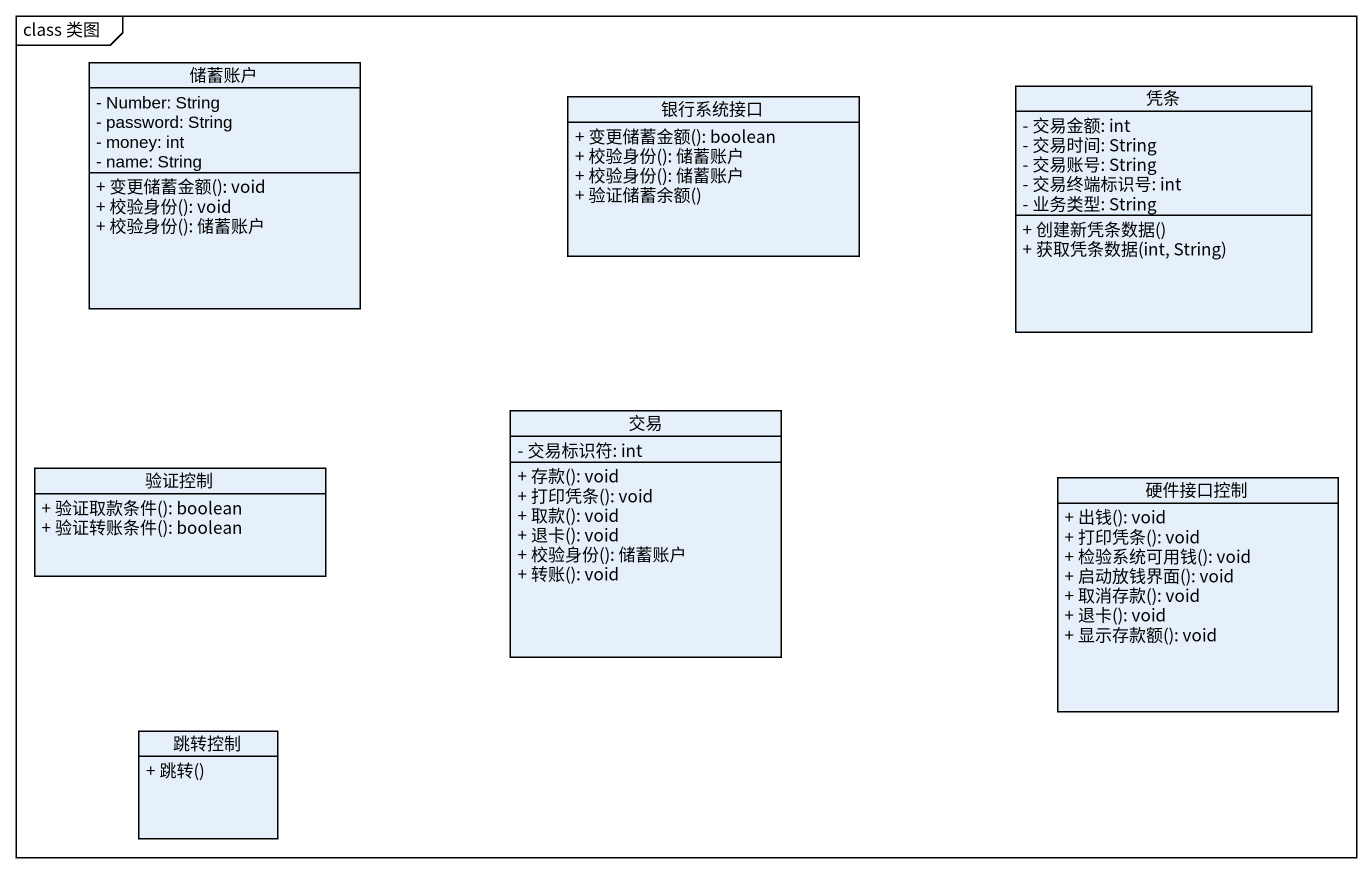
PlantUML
@startuml
mainframe class 类图
hide circle
hide empty members
skinparam classAttributeIconSize 0
class 储蓄账户 {
  - Number: String
  - password: String
  - money: int
  - name: String
  + 变更储蓄金额(): void
  + 校验身份(): void
  + 校验身份(): 储蓄账户
}
class 银行系统接口 {
  + 变更储蓄金额(): boolean
  + 校验身份(): 储蓄账户
  + 校验身份(): 储蓄账户
  + 验证储蓄余额()
}
class 凭条 {
  - 交易金额: int
  - 交易时间: String
  - 交易账号: String
  - 交易终端标识号: int
  - 业务类型: String
  + 创建新凭条数据()
  + 获取凭条数据(int, String)
}
class 验证控制 {
  + 验证取款条件(): boolean
  + 验证转账条件(): boolean
}
class 交易 {
  - 交易标识符: int
  + 存款(): void
  + 打印凭条(): void
  + 取款(): void
  + 退卡(): void
  + 校验身份(): 储蓄账户
  + 转账(): void
}
class 硬件接口控制 {
  + 出钱(): void
  + 打印凭条(): void
  + 检验系统可用钱(): void
  + 启动放钱界面(): void
  + 取消存款(): void
  + 退卡(): void
  + 显示存款额(): void
}
class 跳转控制 {
  + 跳转()
}
@enduml
